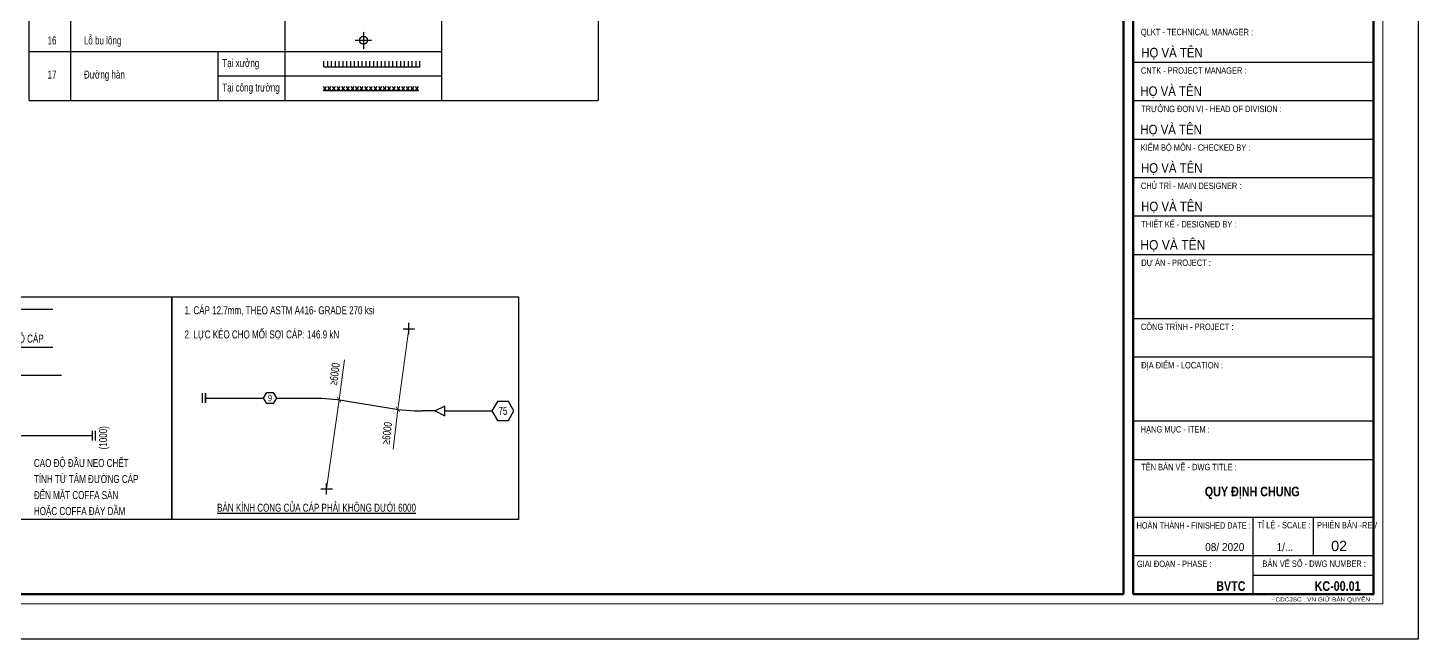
# Model space of a CAD drawing. Header units: inches. Extents: x -21470 to 62630, y -81050 to 4288.
# Drawn here: x 19204 to 62630, y -81050 to -61969 of the extents above; entities that cross this region are included whole.
import ezdxf
from ezdxf.enums import TextEntityAlignment as Align

# ---------------------------------------------------------------- set-up
doc = ezdxf.new("R2010")
doc.units = ezdxf.units.IN
doc.header["$MEASUREMENT"] = 0
doc.linetypes.add('CENTER2', pattern=[1.125, 0.75, -0.125, 0.125, -0.125])
doc.layers.get('DEFPOINTS').update_dxf_attribs({"color": 87})
for name, color, linetype in [('01.AXIS', 160, 'CENTER2'), ('02.DIM', 8, 'Continuous'), ('03.BORDER', 3, 'Continuous'), ('05.STEEL', 4, 'Continuous'), ('06.TEXT', 2, 'Continuous'), ('11.NOTE', 8, 'Continuous'), ('DHAN', 8, 'Continuous')]:
    doc.layers.add(name, color=color, linetype=linetype)
doc.layers.add('KHUNGTEN', color=7, linetype='Continuous', lineweight=20)
doc.layers.add('TEXT KHUNG', color=7, linetype='Continuous', lineweight=20)
doc.styles.add('3', font='arial.ttf', dxfattribs={"width": 0.8})
doc.styles.add('ARIAL', font='arial.ttf', dxfattribs={"width": 0.6})
doc.styles.add('Arial_B_3', font='arialbd.ttf', dxfattribs={"width": 0.75, "height": 3})
doc.styles.add('KT CDC', font='arial.ttf', dxfattribs={"width": 0.85, "height": 200})
doc.styles.add('SMTEXT', font='3t-unicode.shx', dxfattribs={"width": 0.75})
doc.dimstyles.new('X1', dxfattribs={"dimtxt": 250, "dimasz": 0.8, "dimexe": 0, "dimexo": 0, "dimgap": 90, "dimtad": 1, "dimdec": 0, "dimzin": 13, "dimdsep": 46, "dimtxsty": 'SMTEXT', "dimblk1": 'CHEO', "dimblk2": 'CHEO', "dimsah": 1, "dimcen": 0, "dimclrd": 256, "dimclre": 256, "dimclrt": 2, "dimadec": 0, "dimazin": 0, "dimtfac": 1, "dimtdec": 0, "dimtix": 1, "dimtmove": 2, "dimatfit": 3, "dimldrblk": 'CHEO', "dimfxl": 1, "dimtolj": 1, "dimtzin": 13, "dimarcsym": 0})

# ---------------------------------------------------------------- blocks, each defined once
blk = doc.blocks.new('_ArchTick')
at = {"color": 0, "linetype": 'ByBlock', "const_width": 0.15}
blk.add_lwpolyline([(-0.5, -0.5), (0.5, 0.5)], dxfattribs=at)
blk = doc.blocks.new('TEMP1')
for p, q in [((-11833, 0), (-100, 0)), ((-100, 150), (-100, -150)), ((-100, 150), (-100, -150))]:
    blk.add_line(p, q)
blk.add_lwpolyline([(-11833, 0), (-12133, 150), (-12133, -150)], close=True)
blk.add_lwpolyline([(-11833, 0), (-12133, 150), (-12133, -150)], close=True)
at = {"layer": 'DEFPOINTS', "color": 225}
blk.add_line((0, 150), (0, -150), dxfattribs=at)
blk.add_line((0, 150), (0, -150), dxfattribs=at)
at = {"layer": 'DEFPOINTS', "style": '3', "width": 0.8, "flags": 1}
for tag, p in [('SH', (-12133, 150)), ('SOSOICAP', (-12133, -400))]:
    blk.add_attdef(tag, p, '', height=250, dxfattribs=at)
blk = doc.blocks.new('CHEO')
at = {"layer": '02.DIM'}
for points in [[(-121, 0), (121, 0)], [(0, 121), (0, -121)]]:
    blk.add_lwpolyline(points, dxfattribs=at)
at = {"layer": '02.DIM', "const_width": 40}
blk.add_lwpolyline([(80, 80), (-80, -81)], dxfattribs=at)
blk = doc.blocks.new('123')
at = {"layer": '05.STEEL'}
for p, q in [((144428, 247258), (144428, 247558)), ((144428, 247258), (144428, 247558)), ((144528, 247258), (144528, 247558)), ((144528, 247258), (144528, 247558)), ((144528, 247408), (146338, 247408)), ((151700, 247008), (151300, 247008))]:
    blk.add_line(p, q, dxfattribs=at)
for points in [[(144528, 247408), (144528, 247258), (144528, 247558)], [(146338, 247408), (146438, 247582), (146638, 247582), (146738, 247408), (146638, 247235), (146438, 247235)], [(151700, 247008), (152000, 246858), (152000, 247158)]]:
    blk.add_lwpolyline(points, close=True, dxfattribs=at)
blk.add_lwpolyline([(146738, 247408), (147906, 247408, -0.04318), (148893, 247325), (150298, 247088, 0.037529), (151300, 247008), (151300, 247008)], format="xyb", dxfattribs=at)
at = {"layer": '11.NOTE'}
blk.add_line((152000, 247008), (153470, 247008), dxfattribs=at)
blk.add_lwpolyline([(153985, 246711), (154157, 247008), (153985, 247306), (153642, 247306), (153470, 247008), (153642, 246711)], close=True, dxfattribs=at)
at = {"layer": '06.TEXT', "style": 'SMTEXT', "width": 0.75}
for s, height, p in [('9', 200, (146538, 247408)), ('75', 250, (153814, 247008))]:
    blk.add_text(s, height=height, dxfattribs=at).set_placement(p, align=Align.MIDDLE_CENTER)
blk = doc.blocks.new('BULONG')
at = {"layer": '01.AXIS'}
for p, q in [((-188, 0), (188, 0)), ((0, 188), (0, -188))]:
    blk.add_line(p, q, dxfattribs=at)
at = {"layer": '03.BORDER'}
blk.add_circle((0, 0), 88, dxfattribs=at)
blk = doc.blocks.new('*U136')
at = {"layer": 'DHAN'}
for p, q in [((-25, 0), (-25, 1.45)), ((-24, 0), (-24, 1.45)), ((-23, 0), (-23, 1.45)), ((-22, 0), (-22, 1.45)), ((-21, 0), (-21, 1.45)), ((-20, 0), (-20, 1.45)), ((-19, 0), (-19, 1.45)), ((-18, 0), (-18, 1.45)), ((-17, 0), (-17, 1.45)), ((-16, 0), (-16, 1.45)), ((-15, 0), (-15, 1.45)), ((-14, 0), (-14, 1.45)), ((-13, 0), (-13, 1.45)), ((-12, 0), (-12, 1.45)), ((-11, 0), (-11, 1.45)), ((-10, 0), (-10, 1.45)), ((-9, 0), (-9, 1.45)), ((-8, 0), (-8, 1.45)), ((-7, 0), (-7, 1.45)), ((-6, 0), (-6, 1.45)), ((-5, 0), (-5, 1.45)), ((-4, 0), (-4, 1.45)), ((-3, 0), (-3, 1.45)), ((-2, 0), (-2, 1.45)), ((-1, 0), (-1, 1.45)), ((0, 0), (0, 1.45))]:
    blk.add_line(p, q, dxfattribs=at)
blk = doc.blocks.new('*U137')
at = {"layer": 'DHAN'}
for p, q in [((-24, 0), (-24.8, 1)), ((-24.8, 0), (-24, 1)), ((-22.8, 0), (-23.6, 1)), ((-23.6, 0), (-22.8, 1)), ((-21.6, 0), (-22.4, 1)), ((-22.4, 0), (-21.6, 1)), ((-20.4, 0), (-21.2, 1)), ((-21.2, 0), (-20.4, 1)), ((-19.2, 0), (-20, 1)), ((-20, 0), (-19.2, 1)), ((-18, 0), (-18.8, 1)), ((-18.8, 0), (-18, 1)), ((-16.8, 0), (-17.6, 1)), ((-17.6, 0), (-16.8, 1)), ((-15.6, 0), (-16.4, 1)), ((-16.4, 0), (-15.6, 1)), ((-14.4, 0), (-15.2, 1)), ((-15.2, 0), (-14.4, 1)), ((-13.2, 0), (-14, 1)), ((-14, 0), (-13.2, 1)), ((-12, 0), (-12.8, 1)), ((-12.8, 0), (-12, 1)), ((-10.8, 0), (-11.6, 1)), ((-11.6, 0), (-10.8, 1)), ((-9.6, 0), (-10.4, 1)), ((-10.4, 0), (-9.6, 1)), ((-8.4, 0), (-9.2, 1)), ((-9.2, 0), (-8.4, 1)), ((-7.2, 0), (-8, 1)), ((-8, 0), (-7.2, 1)), ((-6, 0), (-6.8, 1)), ((-6.8, 0), (-6, 1)), ((-4.8, 0), (-5.6, 1)), ((-5.6, 0), (-4.8, 1)), ((-3.6, 0), (-4.4, 1)), ((-4.4, 0), (-3.6, 1)), ((-2.4, 0), (-3.2, 1)), ((-3.2, 0), (-2.4, 1)), ((-2, 0), (-1.2, 1)), ((-1.2, 0), (-2, 1)), ((-0.8, 0), (0, 1)), ((0, 0), (-0.8, 1))]:
    blk.add_line(p, q, dxfattribs=at)
blk = doc.blocks.new('KHUNG TEN')
at = {"layer": 'DEFPOINTS', "color": 1, "ltscale": 0.2}
blk.add_lwpolyline([(0, 0), (0, 59400), (84100, 59400), (84100, 0), (0, 0)], close=True, dxfattribs=at)
at = {"layer": 'KHUNGTEN', "color": 6, "lineweight": 25}
for p, q in [((82700, 18000), (75200, 18000)), ((82700, 16800), (75200, 16800)), ((82700, 15600), (75200, 15600)), ((82700, 14400), (75200, 14400)), ((82700, 13200), (75200, 13200)), ((82700, 12000), (75200, 12000)), ((82700, 10000), (75200, 10000)), ((82700, 8800), (75200, 8800)), ((82700, 6800), (75200, 6800)), ((82700, 5600), (75200, 5600)), ((82700, 3800), (75200, 3800)), ((78950, 1400), (78950, 3800)), ((80825, 2600), (80825, 3800)), ((82700, 2600), (75200, 2600)), ((78950, 2000), (82700, 2000))]:
    blk.add_line(p, q, dxfattribs=at)
at = {"layer": 'KHUNGTEN', "color": 8}
blk.add_lwpolyline([(75096, 1100), (83000, 1100), (83000, 58300), (3000, 58300), (3000, 1100), (75096, 1100)], dxfattribs=at)
at = {"layer": 'KHUNGTEN', "color": 255, "lineweight": 60}
blk.add_lwpolyline([(74900, 1400), (74900, 58000), (3300, 58000), (3300, 1400), (74900, 1400)], close=True, dxfattribs=at)
blk.add_lwpolyline([(75200, 1400), (82700, 1400), (82700, 58000), (75200, 58000), (75200, 1400)], dxfattribs=at)
at = {"layer": 'KHUNGTEN', "color": 6, "style": 'ARIAL'}
for s, width, p in [('QLKT - TECHNICAL MANAGER :', 0.8, (75440, 18850)), ('CNTK - PROJECT MANAGER :', 0.8, (75440, 17650)), ('TRƯỞNG ĐƠN VỊ - HEAD OF DIVISION :', 0.8, (75445, 16450)), ('KIỂM BỘ MÔN - CHECKED BY :', 0.8, (75434, 15244)), ('CHỦ TRÌ - MAIN DESIGNER :', 0.8, (75438, 14050)), ('THIẾT KẾ - DESIGNED BY :', 0.8, (75450, 12850)), ('DỰ ÁN - PROJECT :  ', 0.8, (75449, 11650)), ('CÔNG TRÌNH - PROJECT :  ', 0.8, (75438, 9650)), ('ĐỊA ĐIỂM - LOCATION :', 0.8, (75449, 8450)), ('HẠNG MỤC - ITEM : ', 0.8, (75433, 6450)), ('TÊN BẢN VẼ - DWG TITLE :', 0.8, (75448, 5273)), ('TỈ LỆ - SCALE :', 0.8, (79082, 3459)), ('PHIÊN BẢN -REV', 0.7, (80938, 3459)), ('GIAI ĐOẠN - PHASE :', 0.8, (75315, 2250)), ('BẢN VẼ SỐ - DWG NUMBER :', 0.8, (79236, 2256))]:
    blk.add_text(s, height=200, dxfattribs=dict(at, width=width)).set_placement(p)
at = {"layer": 'KHUNGTEN', "color": 7}
for style, width, p in [('KT CDC', 0.85, (75450, 18156)), ('KT CDC', 0.85, (75423, 16956)), ('KT CDC', 0.85, (75423, 15756)), ('KT CDC', 0.85, (75442, 14556)), ('KT CDC', 0.85, (75448, 13356)), ('ARIAL', 0.9, (75421, 12156))]:
    blk.add_text('HỌ VÀ TÊN', height=300, dxfattribs=dict(at, style=style, width=width)).set_placement(p)
at = {"layer": 'KHUNGTEN', "color": 6, "style": 'ARIAL', "width": 0.814645}
blk.add_text('HOÀN THÀNH - FINISHED DATE :', height=200, dxfattribs=at).set_placement((75304, 3450), (78870, 3450), align=Align.FIT)
at = {"layer": 'KHUNGTEN', "color": 7, "style": 'KT CDC'}
blk.add_text('02', height=320, dxfattribs=at).set_placement((81879, 2750), align=Align.RIGHT)
at = {"layer": 'KHUNGTEN', "color": 7, "style": 'ARIAL', "width": 0.9}
for s, p in [('08/ 2020', (78670, 2750)), ('1/...', (80200, 2750))]:
    blk.add_text(s, height=250, dxfattribs=at).set_placement(p, align=Align.RIGHT)
at = {"layer": 'TEXT KHUNG', "color": 7, "style": 'Arial_B_3', "width": 0.8}
blk.add_text('BVTC', height=300, dxfattribs=at).set_placement((78705, 1508), align=Align.RIGHT)
at = {"layer": 'TEXT KHUNG', "color": 6, "style": 'KT CDC', "width": 1.15}
blk.add_text('- CDCJSC . VN GIỮ BẢN QUYỂN -', height=125.69, dxfattribs=at).set_placement((79519, 1177))

msp = doc.modelspace()

# ---------------------------------------------------------------- linework, layer by layer
at = {"layer": '01.AXIS'}
for p, q in [((31101.5, -71538.8), (31101.5, -71171.9)), ((30923.2, -71363.8), (31288.7, -71363.8)), ((28359.9, -76361.9), (28725.3, -76361.9)), ((28538.1, -76537), (28538.1, -76170.1))]:
    msp.add_line(p, q, dxfattribs=at)
at = {"layer": '02.DIM', "lineweight": 9}
for p, q in [((31101.5, -71363.8), (30762.2, -73877.3)), ((29098, -72335), (28927.4, -73578)), ((28538.1, -76361.9), (28927.4, -73578)), ((30613.3, -75123.1), (30762.2, -73877.3))]:
    msp.add_line(p, q, dxfattribs=at)
at = {"layer": '03.BORDER'}
for p, q in [((19246, -64236.6), (19246, -26666.1)), ((20547.1, -64236.6), (20547.1, -26666.1)), ((27244.3, -64236.6), (27244.3, -26666.1)), ((32131.6, -64236.6), (32131.6, -26666.1)), ((37019, -26666.1), (37019, -64236.6)), ((25141.9, -62706.4), (25141.9, -64236.6)), ((19246, -64236.6), (37019, -64236.6)), ((14507.4, -72809.7), (20258.9, -72809.7))]:
    msp.add_line(p, q, dxfattribs=at)
for points in [[(6848.7, -70363.6), (23707.5, -70363.6), (23707.5, -77315.2), (6848.7, -77315.2)], [(23707.5, -70363.6), (34535, -70363.6), (34535, -77315.2), (23707.5, -77315.2)]]:
    msp.add_lwpolyline(points, close=True, dxfattribs=at)
at = {"layer": '11.NOTE', "ltscale": 1000}
for p, q in [((19246, -62706.4), (32131.6, -62706.4)), ((25141.9, -63471.5), (32131.6, -63471.5))]:
    msp.add_line(p, q, dxfattribs=at)
at = {"layer": 'DHAN'}
for p, q in [((28450.2, -63186.1), (31450.2, -63186.1)), ((28435.4, -63920.7), (31411.4, -63920.7))]:
    msp.add_line(p, q, dxfattribs=at)

# ---------------------------------------------------------------- block references
for name, p in [('123', (-119770.4, -320933)), ('TEMP1', (21313.1, -74697))]:
    msp.add_blockref(name, p)
at = {"lineweight": 9}
for p, xscale, yscale, zscale, rotation in [((28927.4, -73578), 149.9999999999998, 149.9999999999998, 149.9999999999998, 262.1852302276401), ((30762.2, -73877.3), 150.0000000000005, 150.0000000000005, 150.0000000000005, 83.18129285902593)]:
    msp.add_blockref('_ArchTick', p, dxfattribs=dict(at, xscale=xscale, yscale=yscale, zscale=zscale, rotation=rotation))
at = {"layer": '03.BORDER', "xscale": 1.4, "yscale": 1.4, "zscale": 1.4}
msp.add_blockref('BULONG', (29687.9, -62358.1), dxfattribs=at)
at = {"layer": '06.TEXT'}
msp.add_blockref('KHUNG TEN', (-21469.8, -81050.3), dxfattribs=at)
at = {"layer": 'DHAN', "xscale": 120, "yscale": 120, "zscale": 120}
for name, p in [('*U136', (31450.2, -63186.1)), ('*U137', (31411.4, -63920.7))]:
    msp.add_blockref(name, p, dxfattribs=at)

# ---------------------------------------------------------------- texts
at = {"layer": '02.DIM', "char_height": 250, "attachment_point": 5, "style": 'SMTEXT'}
for insert, rotation in [((28784.2, -72773.8), 82.18523), ((30420.4, -74619.3), 83.18129)]:
    msp.add_mtext('\\A1;≥6000', dxfattribs=dict(at, insert=insert, rotation=rotation))
at = {"layer": '06.TEXT', "style": 'SMTEXT', "width": 0.75}
for s, p in [('16', (19820.9, -62487.8)), ('Lỗ bu lông', (20955.1, -62487.8)), ('Tại xưởng', (25277.9, -63192.1)), ('17', (19820.9, -63553.7)), ('Đường hàn', (20955.1, -63553.7)), ('Tại công trường', (25277.9, -63957.2)), ('1. CÁP 12.7mm, THEO ASTM A416- GRADE 270 ksi', (24098.1, -70910.1)), ('CAO ĐỘ CÁP', (18125, -71793.2)), ('2. LỰC KÉO CHO MỔI SỢI CÁP: 146.9 kN', (24098.1, -71663.7)), ('CAO ĐỘ ĐẦU NEO CHẾT', (19396.5, -75677.3)), ('TÍNH TỪ TÂM ĐƯỜNG CÁP', (19396.5, -76177.3)), ('ĐẾN MẶT COFFA SÀN', (19396.5, -76677.3)), ('HOẶC COFFA ĐÁY DẦM', (19396.5, -77177.3))]:
    msp.add_text(s, height=250, dxfattribs=at).set_placement(p)
msp.add_text('(1000)', height=250, rotation=90, dxfattribs=at).set_placement((21681.6, -75127.1))
msp.add_text('%%UBÁN KÍNH CONG CỦA CÁP PHẢI KHÔNG DƯỚI 6000', height=250, dxfattribs=at).set_placement((28222.7, -77071.9), align=Align.CENTER)
at = {"layer": 'TEXT KHUNG', "color": 7, "style": 'Arial_B_3', "width": 0.8}
msp.add_text('QUY ĐỊNH CHUNG', height=300, dxfattribs=at).set_placement((57446.3, -76591.8), align=Align.CENTER)
msp.add_text('KC-00.01', height=300, dxfattribs=at).set_placement((60830.2, -79542.4), align=Align.RIGHT)

# ---------------------------------------------------------------- leaders
at = {"layer": '11.NOTE'}
for points in [[(17965.5, -70751.1), (18418.7, -70751.1), (19982.1, -70751.1)], [(17383.2, -71931.6), (18418.7, -71931.6), (19982.1, -71931.6)]]:
    msp.add_leader(points, dimstyle='X1', dxfattribs=at)

doc.saveas('drawing.dxf')
